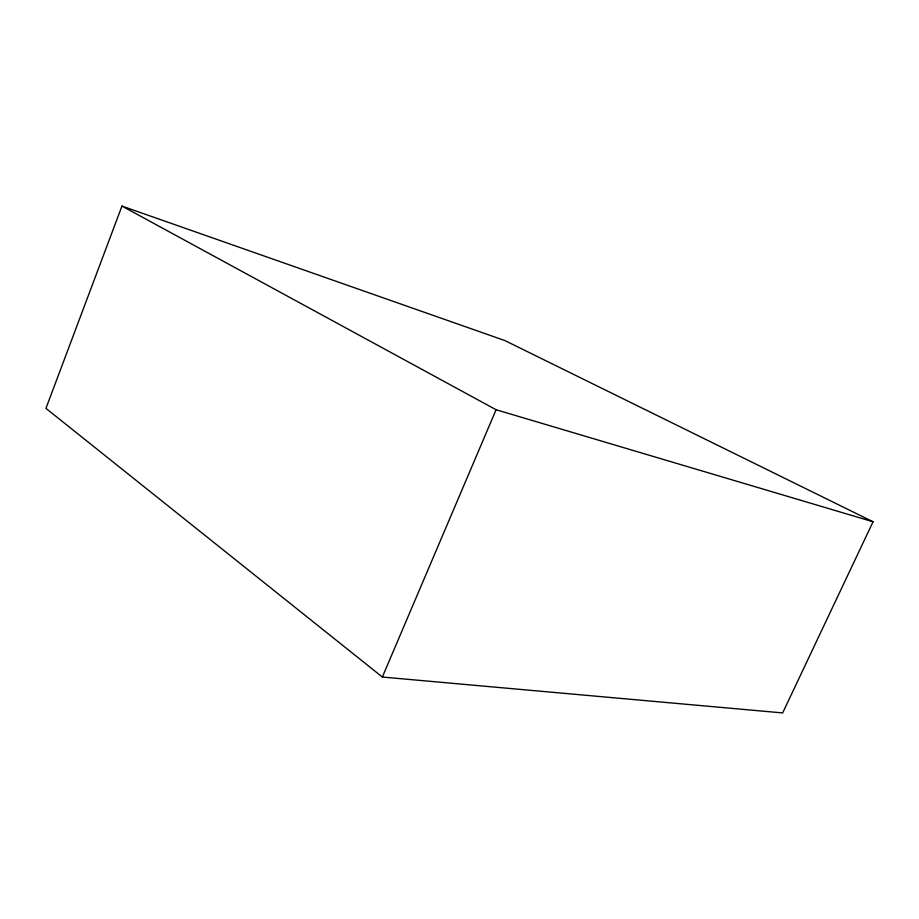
<?xml version="1.0" encoding="UTF-8"?>
<svg xmlns="http://www.w3.org/2000/svg" width="919" height="919" viewBox="0 0 919 919"><rect width="100%" height="100%" fill="white"/><g stroke="black" fill="none" stroke-linecap="round" stroke-linejoin="round"><path stroke-width="1.38" d="M121.963 206.074L45.95 408.369L382.361 677.039L782.655 712.926L873.05 521.762L504.933 340.593L121.963 206.074L496.088 409.736L873.05 521.762M382.361 677.039L496.088 409.736"/></g></svg>
